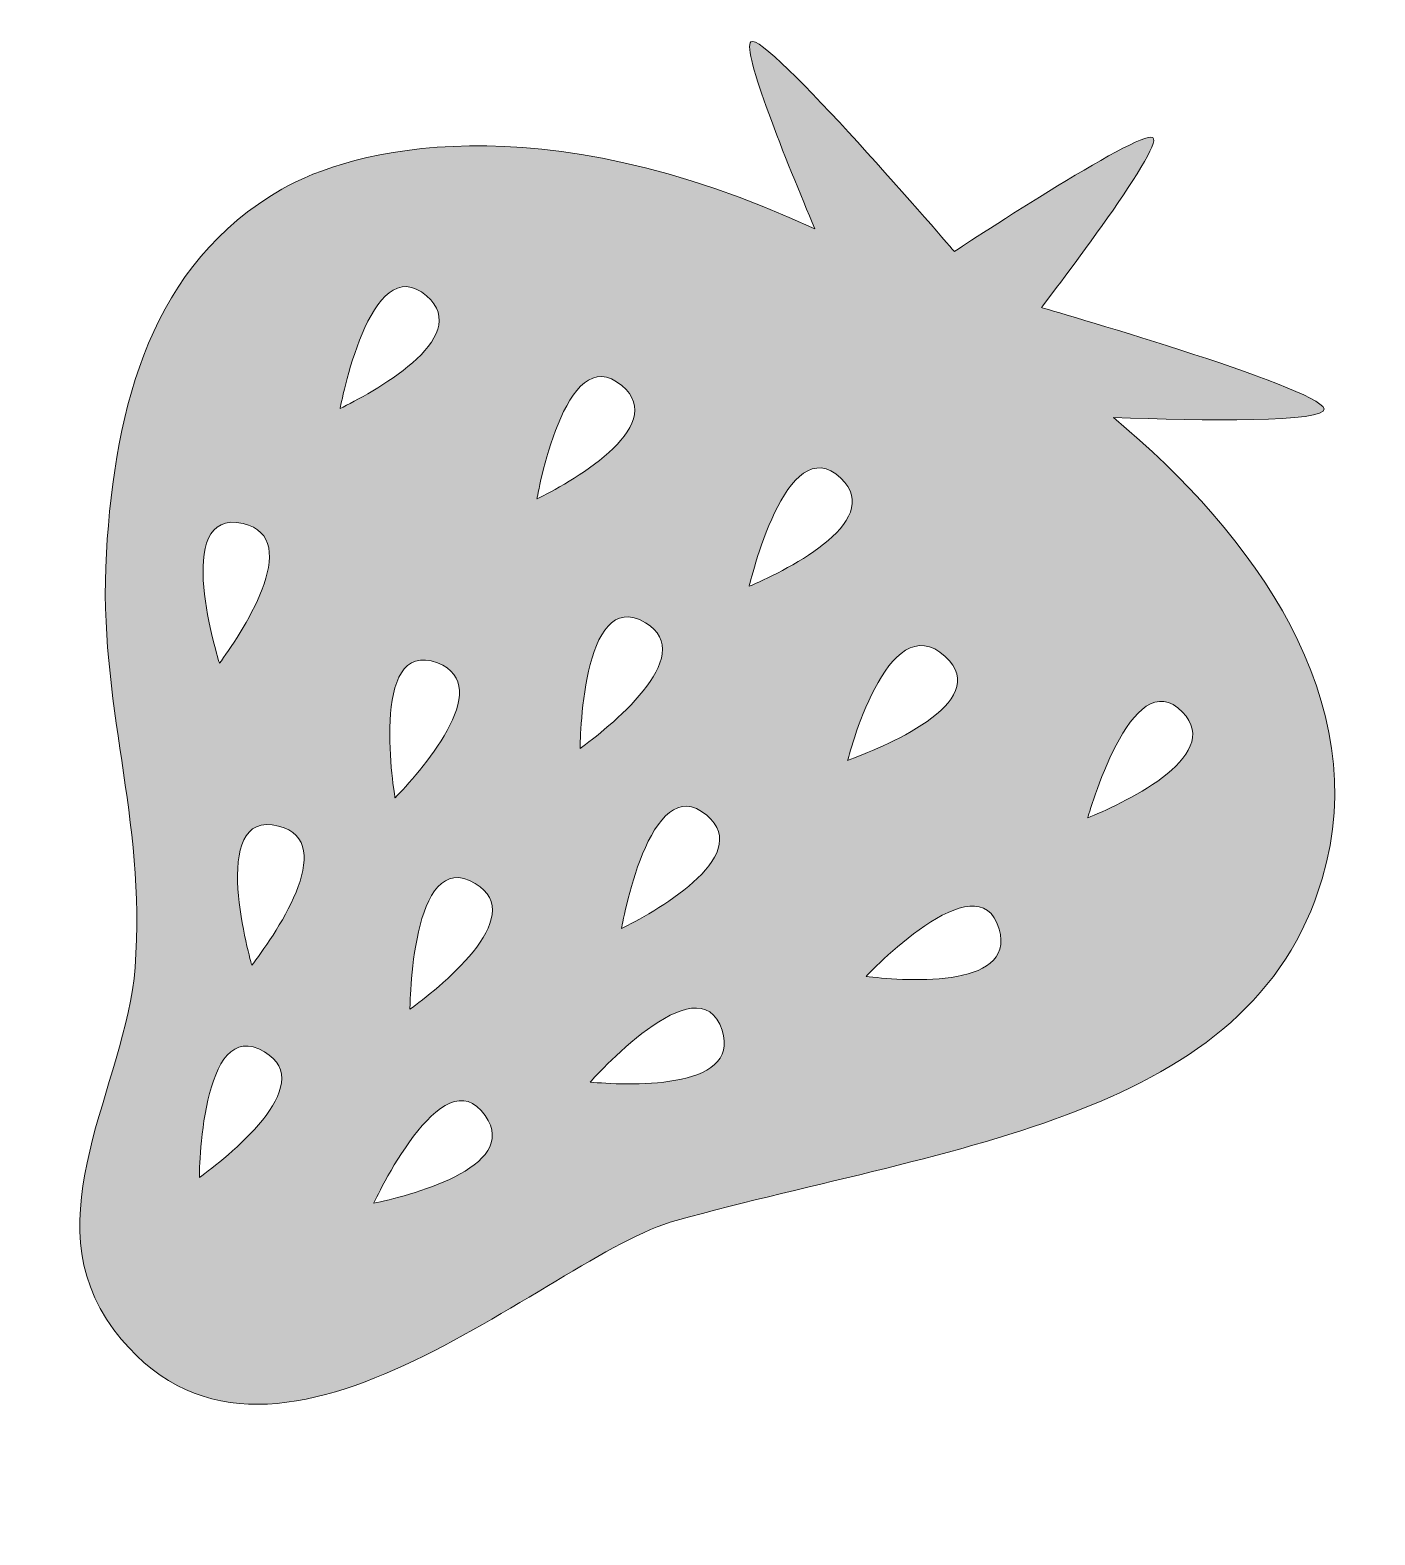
# Model space of a CAD drawing. Header units: inches. Extents: x -4 to 97, y -10 to 102.
import ezdxf

# ---------------------------------------------------------------- set-up
doc = ezdxf.new("R2010")
doc.units = ezdxf.units.IN
doc.header["$MEASUREMENT"] = 0
doc.layers.add('Layer 1', color=7, linetype='Continuous')

msp = doc.modelspace()

# ---------------------------------------------------------------- hatches: boundary and pattern name
at = {"layer": 'Layer 1', "true_color": 0xdf0028}
h = msp.add_hatch(color=242, dxfattribs=at)
h.dxf.hatch_style = 2
edge = h.paths.add_edge_path()
edge.add_spline(control_points=[(2.54, 5.56), (14.02, -9.73), (34.88, 11.1), (44.46, 13.71), (65.35, 19.42), (87.33, 21.34), (92.61, 39.17), (96.54, 52.44), (87.56, 64.79), (77.05, 73.56), (83.65, 73.33), (93.02, 73.18), (92.75, 74.22), (92.35, 75.82), (71.69, 81.76), (71.69, 81.76), (71.69, 81.76), (80.98, 93.84), (79.98, 94.44), (78.97, 95.04), (65.2, 85.94), (65.2, 85.94), (65.2, 85.94), (51.04, 102.44), (50.03, 101.57), (49.32, 100.95), (52.69, 92.61), (54.8, 87.62), (34.03, 97.24), (20.17, 93.53), (15.05, 90.58), (5.37, 85.01), (2.63, 74.6), (1.98, 63.44), (1.32, 52.2), (4.97, 43.8), (4.12, 32.57), (3.45, 23.73), (-3.71, 13.88), (2.54, 5.56)], knot_values=[0, 0, 0, 0, 1, 1, 1, 2, 2, 2, 3, 3, 3, 4, 4, 4, 5, 5, 5, 6, 6, 6, 7, 7, 7, 8, 8, 8, 9, 9, 9, 10, 10, 10, 11, 11, 11, 12, 12, 12, 13, 13, 13, 13], degree=3, periodic=1)
edge = h.paths.add_edge_path()
edge.add_spline(control_points=[(82.2, 51.61), (85.46, 48.23), (77.33, 44.61), (75.14, 43.72), (75.14, 43.72), (78.42, 55.54), (82.2, 51.61)], knot_values=[0, 0, 0, 0, 1, 1, 1, 2, 2, 2, 2], degree=3, periodic=1)
edge = h.paths.add_edge_path()
edge.add_spline(control_points=[(21.91, 14.99), (21.91, 14.99), (27.05, 26.12), (30.22, 21.53), (32.96, 17.59), (24.24, 15.48), (21.91, 14.99)], knot_values=[0, 0, 0, 0, 1, 1, 1, 2, 2, 2, 2], degree=3, periodic=1)
edge = h.paths.add_edge_path()
edge.add_spline(control_points=[(68.53, 35.43), (69.86, 30.81), (60.96, 31.61), (58.61, 31.9), (58.61, 31.9), (67.01, 40.8), (68.53, 35.43)], knot_values=[0, 0, 0, 0, 1, 1, 1, 2, 2, 2, 2], degree=3, periodic=1)
edge = h.paths.add_edge_path()
edge.add_spline(control_points=[(64.52, 55.74), (68.25, 52.32), (59.58, 48.85), (57.24, 48), (57.24, 48), (60.2, 59.72), (64.52, 55.74)], knot_values=[0, 0, 0, 0, 1, 1, 1, 2, 2, 2, 2], degree=3, periodic=1)
edge = h.paths.add_edge_path()
edge.add_spline(control_points=[(56.73, 69.04), (60.22, 65.72), (52.09, 61.91), (49.9, 60.98), (49.9, 60.98), (52.68, 72.9), (56.73, 69.04)], knot_values=[0, 0, 0, 0, 1, 1, 1, 2, 2, 2, 2], degree=3, periodic=1)
edge = h.paths.add_edge_path()
edge.add_spline(control_points=[(38.05, 24.02), (38.05, 24.02), (46.14, 33.2), (47.88, 27.89), (49.39, 23.31), (40.43, 23.8), (38.05, 24.02)], knot_values=[0, 0, 0, 0, 1, 1, 1, 2, 2, 2, 2], degree=3, periodic=1)
edge = h.paths.add_edge_path()
edge.add_spline(control_points=[(46.74, 43.91), (50.41, 40.8), (42.5, 36.53), (40.37, 35.46), (40.37, 35.46), (42.48, 47.53), (46.74, 43.91)], knot_values=[0, 0, 0, 0, 1, 1, 1, 2, 2, 2, 2], degree=3, periodic=1)
edge = h.paths.add_edge_path()
edge.add_spline(control_points=[(37.29, 48.89), (37.29, 48.89), (37.37, 61.14), (42.16, 58.27), (46.29, 55.8), (39.22, 50.29), (37.29, 48.89)], knot_values=[0, 0, 0, 0, 1, 1, 1, 2, 2, 2, 2], degree=3, periodic=1)
edge = h.paths.add_edge_path()
edge.add_spline(control_points=[(40.41, 75.94), (44.09, 72.84), (36.21, 68.55), (34.08, 67.49), (34.08, 67.49), (36.15, 79.56), (40.41, 75.94)], knot_values=[0, 0, 0, 0, 1, 1, 1, 2, 2, 2, 2], degree=3, periodic=1)
edge = h.paths.add_edge_path()
edge.add_spline(control_points=[(24.61, 29.45), (24.61, 29.45), (24.68, 41.7), (29.48, 38.83), (33.61, 36.36), (26.53, 30.85), (24.61, 29.45)], knot_values=[0, 0, 0, 0, 1, 1, 1, 2, 2, 2, 2], degree=3, periodic=1)
edge = h.paths.add_edge_path()
edge.add_spline(control_points=[(23.5, 45.2), (23.5, 45.2), (21.45, 57.27), (26.67, 55.27), (31.16, 53.56), (25.15, 46.91), (23.5, 45.2)], knot_values=[0, 0, 0, 0, 1, 1, 1, 2, 2, 2, 2], degree=3, periodic=1)
edge = h.paths.add_edge_path()
edge.add_spline(control_points=[(25.85, 82.63), (29.49, 79.48), (21.55, 75.29), (19.41, 74.24), (19.41, 74.24), (21.63, 86.29), (25.85, 82.63)], knot_values=[0, 0, 0, 0, 1, 1, 1, 2, 2, 2, 2], degree=3, periodic=1)
edge = h.paths.add_edge_path()
edge.add_spline(control_points=[(12.82, 32.73), (12.82, 32.73), (9.4, 44.49), (14.82, 43.11), (19.49, 41.92), (14.27, 34.62), (12.82, 32.73)], knot_values=[0, 0, 0, 0, 1, 1, 1, 2, 2, 2, 2], degree=3, periodic=1)
edge = h.paths.add_edge_path()
edge.add_spline(control_points=[(12.17, 65.66), (16.88, 64.57), (11.82, 57.16), (10.41, 55.24), (10.41, 55.24), (6.71, 66.92), (12.17, 65.66)], knot_values=[0, 0, 0, 0, 1, 1, 1, 2, 2, 2, 2], degree=3, periodic=1)
edge = h.paths.add_edge_path()
edge.add_spline(control_points=[(13.77, 26.28), (17.91, 23.81), (10.83, 18.3), (8.91, 16.9), (8.91, 16.9), (8.98, 29.15), (13.77, 26.28)], knot_values=[0, 0, 0, 0, 1, 1, 1, 2, 2, 2, 2], degree=3, periodic=1)

# ---------------------------------------------------------------- linework, layer by layer
at = {"layer": 'Layer 1', "lineweight": 0}
for points, knots in [([(2.54, 5.56), (14.02, -9.73), (34.88, 11.1), (44.46, 13.71), (65.35, 19.42), (87.33, 21.34), (92.61, 39.17), (96.54, 52.44), (87.56, 64.79), (77.05, 73.56), (83.65, 73.33), (93.02, 73.18), (92.75, 74.22), (92.35, 75.82), (71.69, 81.76), (71.69, 81.76), (71.69, 81.76), (80.98, 93.84), (79.98, 94.44), (78.97, 95.04), (65.2, 85.94), (65.2, 85.94), (65.2, 85.94), (51.04, 102.44), (50.03, 101.57), (49.32, 100.95), (52.69, 92.61), (54.8, 87.62), (34.03, 97.24), (20.17, 93.53), (15.05, 90.58), (5.37, 85.01), (2.63, 74.6), (1.98, 63.44), (1.32, 52.2), (4.97, 43.8), (4.12, 32.57), (3.45, 23.73), (-3.71, 13.88), (2.54, 5.56)], [0, 0, 0, 0, 1, 1, 1, 2, 2, 2, 3, 3, 3, 4, 4, 4, 5, 5, 5, 6, 6, 6, 7, 7, 7, 8, 8, 8, 9, 9, 9, 10, 10, 10, 11, 11, 11, 12, 12, 12, 13, 13, 13, 13]), ([(25.85, 82.63), (29.49, 79.48), (21.55, 75.29), (19.41, 74.24), (19.41, 74.24), (21.63, 86.29), (25.85, 82.63)], [0, 0, 0, 0, 1, 1, 1, 2, 2, 2, 2]), ([(40.41, 75.94), (44.09, 72.84), (36.21, 68.55), (34.08, 67.49), (34.08, 67.49), (36.15, 79.56), (40.41, 75.94)], [0, 0, 0, 0, 1, 1, 1, 2, 2, 2, 2]), ([(56.73, 69.04), (60.22, 65.72), (52.09, 61.91), (49.9, 60.98), (49.9, 60.98), (52.68, 72.9), (56.73, 69.04)], [0, 0, 0, 0, 1, 1, 1, 2, 2, 2, 2]), ([(12.17, 65.66), (16.88, 64.57), (11.82, 57.16), (10.41, 55.24), (10.41, 55.24), (6.71, 66.92), (12.17, 65.66)], [0, 0, 0, 0, 1, 1, 1, 2, 2, 2, 2]), ([(37.29, 48.89), (37.29, 48.89), (37.37, 61.14), (42.16, 58.27), (46.29, 55.8), (39.22, 50.29), (37.29, 48.89)], [0, 0, 0, 0, 1, 1, 1, 2, 2, 2, 2]), ([(64.52, 55.74), (68.25, 52.32), (59.58, 48.85), (57.24, 48), (57.24, 48), (60.2, 59.72), (64.52, 55.74)], [0, 0, 0, 0, 1, 1, 1, 2, 2, 2, 2]), ([(23.5, 45.2), (23.5, 45.2), (21.45, 57.27), (26.67, 55.27), (31.16, 53.56), (25.15, 46.91), (23.5, 45.2)], [0, 0, 0, 0, 1, 1, 1, 2, 2, 2, 2]), ([(82.2, 51.61), (85.46, 48.23), (77.33, 44.61), (75.14, 43.72), (75.14, 43.72), (78.42, 55.54), (82.2, 51.61)], [0, 0, 0, 0, 1, 1, 1, 2, 2, 2, 2]), ([(46.74, 43.91), (50.41, 40.8), (42.5, 36.53), (40.37, 35.46), (40.37, 35.46), (42.48, 47.53), (46.74, 43.91)], [0, 0, 0, 0, 1, 1, 1, 2, 2, 2, 2]), ([(12.82, 32.73), (12.82, 32.73), (9.4, 44.49), (14.82, 43.11), (19.49, 41.92), (14.27, 34.62), (12.82, 32.73)], [0, 0, 0, 0, 1, 1, 1, 2, 2, 2, 2]), ([(24.61, 29.45), (24.61, 29.45), (24.68, 41.7), (29.48, 38.83), (33.61, 36.36), (26.53, 30.85), (24.61, 29.45)], [0, 0, 0, 0, 1, 1, 1, 2, 2, 2, 2]), ([(68.53, 35.43), (69.86, 30.81), (60.96, 31.61), (58.61, 31.9), (58.61, 31.9), (67.01, 40.8), (68.53, 35.43)], [0, 0, 0, 0, 1, 1, 1, 2, 2, 2, 2]), ([(38.05, 24.02), (38.05, 24.02), (46.14, 33.2), (47.88, 27.89), (49.39, 23.31), (40.43, 23.8), (38.05, 24.02)], [0, 0, 0, 0, 1, 1, 1, 2, 2, 2, 2]), ([(13.77, 26.28), (17.91, 23.81), (10.83, 18.3), (8.91, 16.9), (8.91, 16.9), (8.98, 29.15), (13.77, 26.28)], [0, 0, 0, 0, 1, 1, 1, 2, 2, 2, 2]), ([(21.91, 14.99), (21.91, 14.99), (27.05, 26.12), (30.22, 21.53), (32.96, 17.59), (24.24, 15.48), (21.91, 14.99)], [0, 0, 0, 0, 1, 1, 1, 2, 2, 2, 2])]:
    msp.add_open_spline(points, degree=3, knots=knots, dxfattribs=at)

doc.saveas('drawing.dxf')
